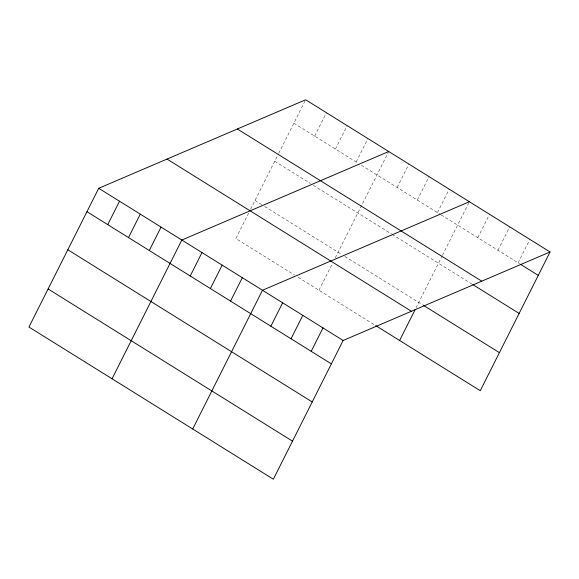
<?xml version="1.0" encoding="UTF-8"?>
<svg xmlns="http://www.w3.org/2000/svg" width="579" height="579" viewBox="0 0 579 579"><rect width="100%" height="100%" fill="white"/><g stroke="black" fill="none" stroke-linecap="round" stroke-linejoin="round"><path stroke-width="0.43" stroke-dasharray="2.9 2.17" d="M248.623 213.144L235.863 238.519L294.472 275.018M250.62 209.178L278.318 154.101M278.716 153.312L305.234 100.58M314.643 136.116L326.418 112.71M335.422 149.049L347.19 125.643M356.194 161.99L367.969 138.584M318.957 290.267L332.52 263.307M335.313 257.756L388.741 151.517M397.136 187.48L408.904 164.074M417.3 200.037L429.068 176.631M437.463 212.594L449.232 189.188M415.968 307.977L442.066 256.077M442.472 255.281L469.395 201.745M477.791 237.708L489.559 214.302M497.954 250.258L509.723 226.859M518.118 262.815L529.886 239.409M293.871 123.175L358.423 163.372M361.39 165.225L440.445 214.454M441.198 214.918L519.609 263.749M274.728 161.244L310.344 183.42M313.311 185.266L391.433 233.916M392.178 234.379L472.088 284.137M255.006 200.457L261.679 204.619M264.646 206.464L341.834 254.528M344.823 256.388L422.489 304.757M298.185 277.334L374.968 325.145"/><path stroke-width="0.87" d="M98.734 188.284L28.95 327.034L273.36 479.224L343.137 340.481L550.05 251.966L305.64 99.776L98.734 188.284L343.137 340.481M107.737 224.623L119.506 201.217M128.509 237.564L140.284 214.158M149.288 250.497L161.056 227.091M112.051 378.775L181.828 240.032L388.741 151.517M190.223 275.995L201.991 252.589M210.387 288.545L222.155 265.146M230.551 301.102L242.319 277.696M192.706 429.003L262.482 290.253L469.395 201.745M270.878 326.216L282.646 302.81M291.042 338.773L302.81 315.367M311.205 351.33L322.973 327.924M399.611 340.488L415.165 309.562M550.05 251.966L480.266 390.716L375.713 325.608M520.355 264.212L538.282 275.372M237.361 128.979L481.771 281.177M472.833 284.607L519.131 313.434M423.235 305.22L499.409 352.654M167.013 159.073L411.423 311.27M86.959 211.69L331.369 363.887M67.815 249.752L312.226 401.949M48.093 288.972L292.504 441.162"/></g></svg>
